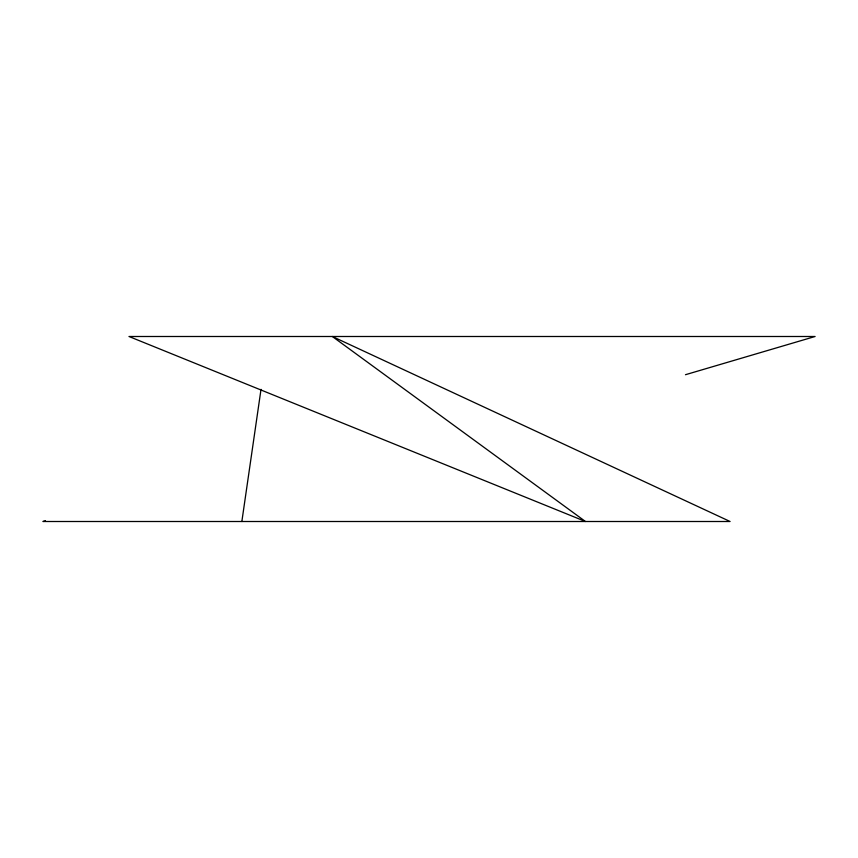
<?xml version="1.0" encoding="UTF-8"?>
<svg xmlns="http://www.w3.org/2000/svg" width="858" height="858" viewBox="0 0 858 858"><rect width="100%" height="100%" fill="white"/><g stroke="black" fill="none" stroke-linecap="round" stroke-linejoin="round"><path stroke-width="1.29" d="M241.859 521.503L261.014 389.35M45.442 520.677L42.9 521.503L730.083 521.503L332.346 336.497L585.456 521.503L128.979 336.497L815.1 336.497L685.478 374.71"/></g></svg>
